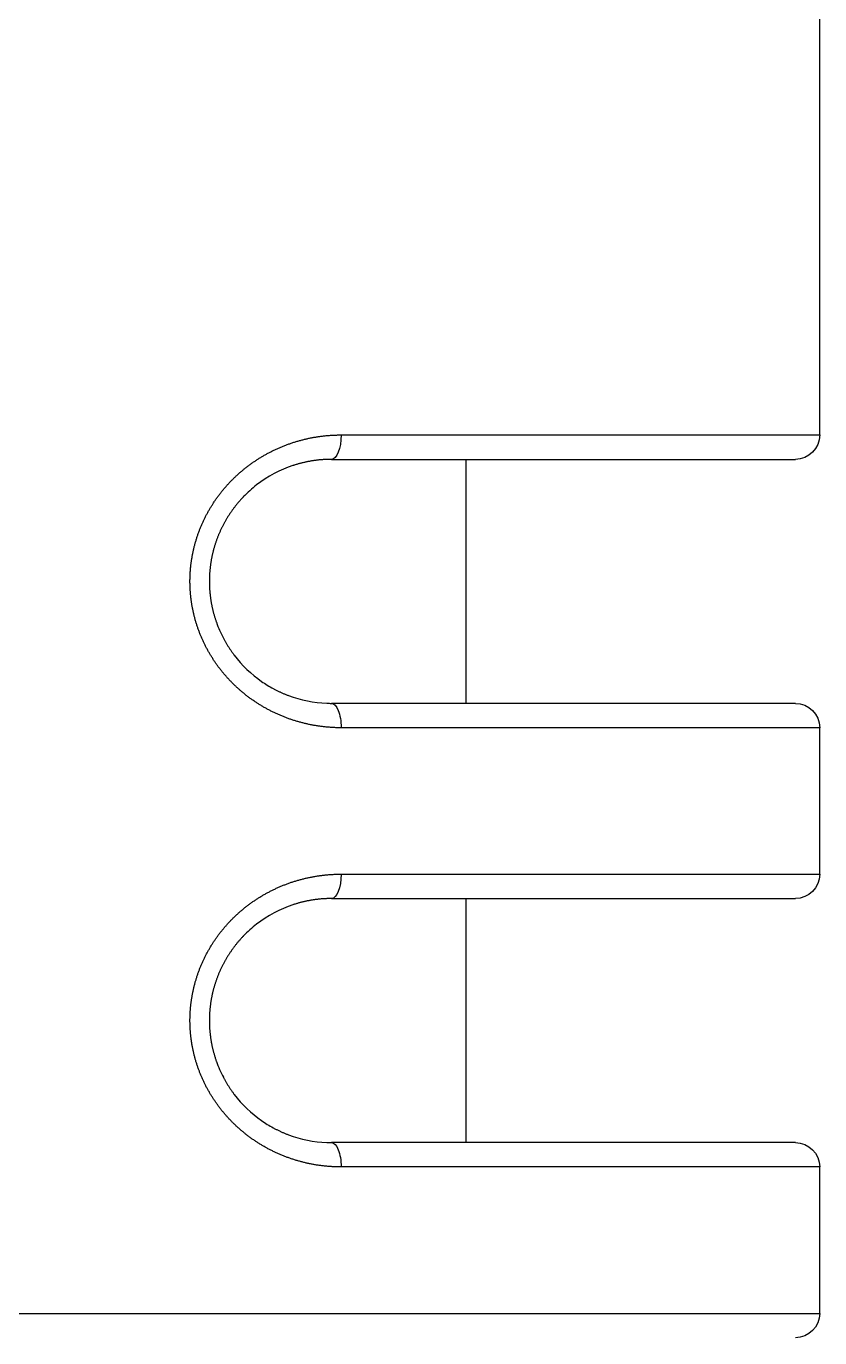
# Model space of a CAD drawing. Header units: millimetres. Extents: x 5401 to 6241, y 1473 to 2067.
# Drawn here: x 5991.4 to 5994.65, y 1831.74 to 1837.11 of the extents above; entities that cross this region are included whole.
import ezdxf

# ---------------------------------------------------------------- set-up
doc = ezdxf.new("R2010")
doc.units = ezdxf.units.MM

msp = doc.modelspace()

# ---------------------------------------------------------------- linework, layer by layer
at = {"extrusion": (0, 0, -1)}
for p, q in [((5994.6499, 1835.4368), (5994.6499, 1837.5368)), ((5992.6896, 1835.4368), (5994.6499, 1835.4368)), ((5992.6499, 1835.3368), (5994.5499, 1835.3368)), ((5993.1999, 1835.3368), (5993.1999, 1834.3368)), ((5994.5499, 1834.3368), (5992.6499, 1834.3368)), ((5994.6499, 1834.2368), (5992.6896, 1834.2368)), ((5994.6499, 1833.6368), (5994.6499, 1834.2368)), ((5992.6896, 1833.6368), (5994.6499, 1833.6368)), ((5992.6499, 1833.5368), (5994.5499, 1833.5368)), ((5993.1999, 1833.5368), (5993.1999, 1832.5368)), ((5994.5499, 1832.5368), (5992.6499, 1832.5368)), ((5994.6499, 1832.4368), (5992.6896, 1832.4368)), ((5994.6499, 1831.8368), (5994.6499, 1832.4368)), ((5988.1499, 1831.8368), (5994.6499, 1831.8368))]:
    msp.add_line(p, q, dxfattribs=at)
for centre, start, end in [((-5994.5499, 1835.4368), 180, 270), ((-5994.5499, 1834.2368), 90, 180), ((-5994.5499, 1833.6368), 180, 270), ((-5994.5499, 1832.4368), 90, 180), ((-5994.5499, 1831.8368), 180, 270)]:
    msp.add_arc(centre, 0.1, start, end, dxfattribs=at)
for centre, start_param, end_param in [((5992.6499, 1835.4368), 4.712391, 6.283186), ((5992.6499, 1834.2368), 3.141593, 4.71239), ((5992.6499, 1833.6368), 4.712391, 6.283186), ((5992.6499, 1832.4368), 3.141593, 4.71239)]:
    msp.add_ellipse(centre, major_axis=(0, -0.1), ratio=0.396825, start_param=start_param, end_param=end_param, dxfattribs=at)
for points in [[(5992.6896, 1834.2368), (5992.6872, 1834.2368), (5992.6823, 1834.2368), (5992.675, 1834.2369), (5992.6678, 1834.2371), (5992.6605, 1834.2374), (5992.6533, 1834.2378), (5992.646, 1834.2382), (5992.6388, 1834.2388), (5992.6316, 1834.2394), (5992.6244, 1834.2401), (5992.6173, 1834.2409), (5992.6101, 1834.2417), (5992.603, 1834.2427), (5992.5959, 1834.2437), (5992.5888, 1834.2448), (5992.5817, 1834.2459), (5992.5747, 1834.2472), (5992.5677, 1834.2485), (5992.5607, 1834.2499), (5992.5537, 1834.2514), (5992.5468, 1834.2529), (5992.5399, 1834.2546), (5992.533, 1834.2563), (5992.5261, 1834.2581), (5992.5193, 1834.2599), (5992.5125, 1834.2618), (5992.5057, 1834.2638), (5992.499, 1834.2659), (5992.4923, 1834.2681), (5992.4856, 1834.2703), (5992.479, 1834.2725), (5992.4724, 1834.2749), (5992.4659, 1834.2773), (5992.4594, 1834.2798), (5992.4529, 1834.2823), (5992.4465, 1834.285), (5992.44, 1834.2877), (5992.4336, 1834.2904), (5992.4273, 1834.2933), (5992.421, 1834.2962), (5992.4147, 1834.2992), (5992.4085, 1834.3022), (5992.4023, 1834.3053), (5992.3961, 1834.3085), (5992.39, 1834.3117), (5992.384, 1834.315), (5992.378, 1834.3183), (5992.372, 1834.3218), (5992.366, 1834.3252), (5992.3602, 1834.3288), (5992.3543, 1834.3324), (5992.3485, 1834.336), (5992.3428, 1834.3398), (5992.3371, 1834.3435), (5992.3314, 1834.3474), (5992.3258, 1834.3513), (5992.3203, 1834.3552), (5992.3148, 1834.3593), (5992.3093, 1834.3633), (5992.3039, 1834.3675), (5992.2985, 1834.3716), (5992.2933, 1834.3758), (5992.288, 1834.3801), (5992.2829, 1834.3844), (5992.2778, 1834.3888), (5992.2727, 1834.3932), (5992.2676, 1834.3977), (5992.2627, 1834.4023), (5992.2577, 1834.4069), (5992.2528, 1834.4115), (5992.248, 1834.4162), (5992.2433, 1834.421), (5992.2386, 1834.4258), (5992.2339, 1834.4306), (5992.2293, 1834.4355), (5992.2248, 1834.4405), (5992.2203, 1834.4454), (5992.2159, 1834.4505), (5992.2115, 1834.4556), (5992.2072, 1834.4607), (5992.203, 1834.4659), (5992.1988, 1834.4711), (5992.1947, 1834.4764), (5992.1906, 1834.4817), (5992.1866, 1834.487), (5992.1826, 1834.4924), (5992.1788, 1834.4978), (5992.175, 1834.5033), (5992.1712, 1834.5088), (5992.1675, 1834.5143), (5992.1639, 1834.5199), (5992.1603, 1834.5255), (5992.1569, 1834.5312), (5992.1534, 1834.5368), (5992.1501, 1834.5425), (5992.1468, 1834.5483), (5992.1436, 1834.554), (5992.1404, 1834.5599), (5992.1373, 1834.5657), (5992.1343, 1834.5716), (5992.1313, 1834.5775), (5992.1284, 1834.5834), (5992.1256, 1834.5894), (5992.1228, 1834.5954), (5992.1202, 1834.6014), (5992.1175, 1834.6074), (5992.115, 1834.6135), (5992.1125, 1834.6196), (5992.1101, 1834.6257), (5992.1077, 1834.6319), (5992.1055, 1834.6381), (5992.1033, 1834.6443), (5992.1011, 1834.6505), (5992.0991, 1834.6567), (5992.0971, 1834.663), (5992.0951, 1834.6693), (5992.0933, 1834.6756), (5992.0915, 1834.6819), (5992.0898, 1834.6882), (5992.0882, 1834.6946), (5992.0866, 1834.7009), (5992.0851, 1834.7073), (5992.0837, 1834.7137), (5992.0824, 1834.7201), (5992.0811, 1834.7265), (5992.0799, 1834.733), (5992.0787, 1834.7394), (5992.0777, 1834.7459), (5992.0767, 1834.7523), (5992.0758, 1834.7588), (5992.0749, 1834.7653), (5992.0742, 1834.7718), (5992.0735, 1834.7783), (5992.0729, 1834.7848), (5992.0723, 1834.7913), (5992.0718, 1834.7978), (5992.0714, 1834.8044), (5992.0711, 1834.8109), (5992.0709, 1834.8174), (5992.0707, 1834.8239), (5992.0706, 1834.8304), (5992.0705, 1834.837), (5992.0706, 1834.8435), (5992.0707, 1834.8501), (5992.0709, 1834.8566), (5992.0711, 1834.8632), (5992.0715, 1834.8697), (5992.0719, 1834.8762), (5992.0724, 1834.8827), (5992.0729, 1834.8893), (5992.0735, 1834.8958), (5992.0742, 1834.9023), (5992.075, 1834.9087), (5992.0758, 1834.9151), (5992.0767, 1834.9215), (5992.0777, 1834.9278), (5992.0788, 1834.9343), (5992.0799, 1834.9407), (5992.0811, 1834.9471), (5992.0824, 1834.9535), (5992.0837, 1834.9599), (5992.0851, 1834.9663), (5992.0866, 1834.9726), (5992.0882, 1834.979), (5992.0898, 1834.9854), (5992.0915, 1834.9917), (5992.0933, 1834.998), (5992.0952, 1835.0043), (5992.0971, 1835.0106), (5992.0991, 1835.0169), (5992.1012, 1835.0231), (5992.1033, 1835.0294), (5992.1055, 1835.0356), (5992.1078, 1835.0418), (5992.1101, 1835.0479), (5992.1126, 1835.054), (5992.115, 1835.0601), (5992.1176, 1835.0662), (5992.1202, 1835.0723), (5992.1229, 1835.0783), (5992.1256, 1835.0842), (5992.1285, 1835.0902), (5992.1313, 1835.0961), (5992.1343, 1835.102), (5992.1373, 1835.1079), (5992.1404, 1835.1137), (5992.1436, 1835.1195), (5992.1468, 1835.1253), (5992.1501, 1835.131), (5992.1534, 1835.1367), (5992.1569, 1835.1424), (5992.1604, 1835.1481), (5992.1639, 1835.1537), (5992.1675, 1835.1592), (5992.1712, 1835.1648), (5992.175, 1835.1703), (5992.1788, 1835.1757), (5992.1827, 1835.1812), (5992.1866, 1835.1865), (5992.1906, 1835.1919), (5992.1947, 1835.1972), (5992.1988, 1835.2024), (5992.203, 1835.2077), (5992.2072, 1835.2128), (5992.2115, 1835.218), (5992.2159, 1835.223), (5992.2203, 1835.2281), (5992.2247, 1835.233), (5992.2293, 1835.238), (5992.2339, 1835.2429), (5992.2385, 1835.2477), (5992.2432, 1835.2525), (5992.2479, 1835.2572), (5992.2527, 1835.2618), (5992.2575, 1835.2665), (5992.2624, 1835.271), (5992.2674, 1835.2756), (5992.2724, 1835.2801), (5992.2775, 1835.2845), (5992.2827, 1835.2889), (5992.2879, 1835.2933), (5992.2931, 1835.2976), (5992.2984, 1835.3018), (5992.3038, 1835.306), (5992.3092, 1835.3101), (5992.3147, 1835.3142), (5992.3202, 1835.3182), (5992.3257, 1835.3222), (5992.3313, 1835.3261), (5992.337, 1835.3299), (5992.3427, 1835.3337), (5992.3484, 1835.3374), (5992.3542, 1835.3411), (5992.3601, 1835.3447), (5992.3659, 1835.3483), (5992.3719, 1835.3517), (5992.3778, 1835.3552), (5992.3839, 1835.3585), (5992.3899, 1835.3618), (5992.396, 1835.365), (5992.4022, 1835.3682), (5992.4084, 1835.3713), (5992.4146, 1835.3743), (5992.4208, 1835.3773), (5992.4271, 1835.3802), (5992.4335, 1835.383), (5992.4399, 1835.3858), (5992.4463, 1835.3885), (5992.4528, 1835.3911), (5992.4593, 1835.3937), (5992.4658, 1835.3962), (5992.4724, 1835.3986), (5992.479, 1835.401), (5992.4856, 1835.4033), (5992.4923, 1835.4055), (5992.499, 1835.4076), (5992.5058, 1835.4097), (5992.5125, 1835.4117), (5992.5193, 1835.4136), (5992.5262, 1835.4155), (5992.533, 1835.4173), (5992.5399, 1835.419), (5992.5468, 1835.4206), (5992.5538, 1835.4222), (5992.5607, 1835.4236), (5992.5677, 1835.425), (5992.5747, 1835.4264), (5992.5818, 1835.4276), (5992.5889, 1835.4288), (5992.5959, 1835.4299), (5992.603, 1835.4309), (5992.6102, 1835.4318), (5992.6173, 1835.4327), (5992.6245, 1835.4335), (5992.6317, 1835.4342), (5992.6389, 1835.4348), (5992.6461, 1835.4353), (5992.6533, 1835.4358), (5992.6605, 1835.4361), (5992.6678, 1835.4364), (5992.675, 1835.4366), (5992.6823, 1835.4367), (5992.6872, 1835.4368), (5992.6896, 1835.4368)], [(5992.1789, 1834.6689), (5992.1869, 1834.6467), (5992.1964, 1834.625), (5992.2073, 1834.6042)], [(5992.6896, 1832.4368), (5992.6872, 1832.4368), (5992.6823, 1832.4368), (5992.675, 1832.4369), (5992.6678, 1832.4371), (5992.6605, 1832.4374), (5992.6533, 1832.4378), (5992.646, 1832.4382), (5992.6388, 1832.4388), (5992.6316, 1832.4394), (5992.6244, 1832.4401), (5992.6173, 1832.4409), (5992.6101, 1832.4417), (5992.603, 1832.4427), (5992.5959, 1832.4437), (5992.5888, 1832.4448), (5992.5817, 1832.4459), (5992.5747, 1832.4472), (5992.5677, 1832.4485), (5992.5607, 1832.4499), (5992.5537, 1832.4514), (5992.5468, 1832.4529), (5992.5399, 1832.4546), (5992.533, 1832.4563), (5992.5261, 1832.4581), (5992.5193, 1832.4599), (5992.5125, 1832.4618), (5992.5057, 1832.4638), (5992.499, 1832.4659), (5992.4923, 1832.4681), (5992.4856, 1832.4703), (5992.479, 1832.4725), (5992.4724, 1832.4749), (5992.4659, 1832.4773), (5992.4594, 1832.4798), (5992.4529, 1832.4823), (5992.4465, 1832.485), (5992.44, 1832.4877), (5992.4336, 1832.4904), (5992.4273, 1832.4933), (5992.421, 1832.4962), (5992.4147, 1832.4992), (5992.4085, 1832.5022), (5992.4023, 1832.5053), (5992.3961, 1832.5085), (5992.39, 1832.5117), (5992.384, 1832.515), (5992.378, 1832.5183), (5992.372, 1832.5218), (5992.366, 1832.5252), (5992.3602, 1832.5288), (5992.3543, 1832.5324), (5992.3485, 1832.536), (5992.3428, 1832.5398), (5992.3371, 1832.5435), (5992.3314, 1832.5474), (5992.3258, 1832.5513), (5992.3203, 1832.5552), (5992.3148, 1832.5593), (5992.3093, 1832.5633), (5992.3039, 1832.5675), (5992.2985, 1832.5716), (5992.2933, 1832.5758), (5992.288, 1832.5801), (5992.2829, 1832.5844), (5992.2778, 1832.5888), (5992.2727, 1832.5932), (5992.2676, 1832.5977), (5992.2627, 1832.6023), (5992.2577, 1832.6069), (5992.2528, 1832.6115), (5992.248, 1832.6162), (5992.2433, 1832.621), (5992.2386, 1832.6258), (5992.2339, 1832.6306), (5992.2293, 1832.6355), (5992.2248, 1832.6405), (5992.2203, 1832.6454), (5992.2159, 1832.6505), (5992.2115, 1832.6556), (5992.2072, 1832.6607), (5992.203, 1832.6659), (5992.1988, 1832.6711), (5992.1947, 1832.6764), (5992.1906, 1832.6817), (5992.1866, 1832.687), (5992.1826, 1832.6924), (5992.1788, 1832.6978), (5992.175, 1832.7033), (5992.1712, 1832.7088), (5992.1675, 1832.7143), (5992.1639, 1832.7199), (5992.1603, 1832.7255), (5992.1569, 1832.7312), (5992.1534, 1832.7368), (5992.1501, 1832.7425), (5992.1468, 1832.7483), (5992.1436, 1832.754), (5992.1404, 1832.7599), (5992.1373, 1832.7657), (5992.1343, 1832.7716), (5992.1313, 1832.7775), (5992.1284, 1832.7834), (5992.1256, 1832.7894), (5992.1228, 1832.7954), (5992.1202, 1832.8014), (5992.1175, 1832.8074), (5992.115, 1832.8135), (5992.1125, 1832.8196), (5992.1101, 1832.8257), (5992.1077, 1832.8319), (5992.1055, 1832.8381), (5992.1033, 1832.8443), (5992.1011, 1832.8505), (5992.0991, 1832.8567), (5992.0971, 1832.863), (5992.0951, 1832.8693), (5992.0933, 1832.8756), (5992.0915, 1832.8819), (5992.0898, 1832.8882), (5992.0882, 1832.8946), (5992.0866, 1832.9009), (5992.0851, 1832.9073), (5992.0837, 1832.9137), (5992.0824, 1832.9201), (5992.0811, 1832.9265), (5992.0799, 1832.933), (5992.0787, 1832.9394), (5992.0777, 1832.9459), (5992.0767, 1832.9523), (5992.0758, 1832.9588), (5992.0749, 1832.9653), (5992.0742, 1832.9718), (5992.0735, 1832.9783), (5992.0729, 1832.9848), (5992.0723, 1832.9913), (5992.0718, 1832.9978), (5992.0714, 1833.0044), (5992.0711, 1833.0109), (5992.0709, 1833.0174), (5992.0707, 1833.0239), (5992.0706, 1833.0304), (5992.0705, 1833.037), (5992.0706, 1833.0435), (5992.0707, 1833.0501), (5992.0709, 1833.0566), (5992.0711, 1833.0632), (5992.0715, 1833.0697), (5992.0719, 1833.0762), (5992.0724, 1833.0827), (5992.0729, 1833.0893), (5992.0735, 1833.0958), (5992.0742, 1833.1023), (5992.075, 1833.1087), (5992.0758, 1833.1151), (5992.0767, 1833.1215), (5992.0777, 1833.1278), (5992.0788, 1833.1343), (5992.0799, 1833.1407), (5992.0811, 1833.1471), (5992.0824, 1833.1535), (5992.0837, 1833.1599), (5992.0851, 1833.1663), (5992.0866, 1833.1726), (5992.0882, 1833.179), (5992.0898, 1833.1854), (5992.0915, 1833.1917), (5992.0933, 1833.198), (5992.0952, 1833.2043), (5992.0971, 1833.2106), (5992.0991, 1833.2169), (5992.1012, 1833.2231), (5992.1033, 1833.2294), (5992.1055, 1833.2356), (5992.1078, 1833.2418), (5992.1101, 1833.2479), (5992.1126, 1833.254), (5992.115, 1833.2601), (5992.1176, 1833.2662), (5992.1202, 1833.2723), (5992.1229, 1833.2783), (5992.1256, 1833.2842), (5992.1285, 1833.2902), (5992.1313, 1833.2961), (5992.1343, 1833.302), (5992.1373, 1833.3079), (5992.1404, 1833.3137), (5992.1436, 1833.3195), (5992.1468, 1833.3253), (5992.1501, 1833.331), (5992.1534, 1833.3367), (5992.1569, 1833.3424), (5992.1604, 1833.3481), (5992.1639, 1833.3537), (5992.1675, 1833.3592), (5992.1712, 1833.3648), (5992.175, 1833.3703), (5992.1788, 1833.3757), (5992.1827, 1833.3812), (5992.1866, 1833.3865), (5992.1906, 1833.3919), (5992.1947, 1833.3972), (5992.1988, 1833.4024), (5992.203, 1833.4077), (5992.2072, 1833.4128), (5992.2115, 1833.418), (5992.2159, 1833.423), (5992.2203, 1833.4281), (5992.2247, 1833.433), (5992.2293, 1833.438), (5992.2339, 1833.4429), (5992.2385, 1833.4477), (5992.2432, 1833.4525), (5992.2479, 1833.4572), (5992.2527, 1833.4618), (5992.2575, 1833.4665), (5992.2624, 1833.471), (5992.2674, 1833.4756), (5992.2724, 1833.4801), (5992.2775, 1833.4845), (5992.2827, 1833.4889), (5992.2879, 1833.4933), (5992.2931, 1833.4976), (5992.2984, 1833.5018), (5992.3038, 1833.506), (5992.3092, 1833.5101), (5992.3147, 1833.5142), (5992.3202, 1833.5182), (5992.3257, 1833.5222), (5992.3313, 1833.5261), (5992.337, 1833.5299), (5992.3427, 1833.5337), (5992.3484, 1833.5374), (5992.3542, 1833.5411), (5992.3601, 1833.5447), (5992.3659, 1833.5483), (5992.3719, 1833.5517), (5992.3778, 1833.5552), (5992.3839, 1833.5585), (5992.3899, 1833.5618), (5992.396, 1833.565), (5992.4022, 1833.5682), (5992.4084, 1833.5713), (5992.4146, 1833.5743), (5992.4208, 1833.5773), (5992.4271, 1833.5802), (5992.4335, 1833.583), (5992.4399, 1833.5858), (5992.4463, 1833.5885), (5992.4528, 1833.5911), (5992.4593, 1833.5937), (5992.4658, 1833.5962), (5992.4724, 1833.5986), (5992.479, 1833.601), (5992.4856, 1833.6033), (5992.4923, 1833.6055), (5992.499, 1833.6076), (5992.5058, 1833.6097), (5992.5125, 1833.6117), (5992.5193, 1833.6136), (5992.5262, 1833.6155), (5992.533, 1833.6173), (5992.5399, 1833.619), (5992.5468, 1833.6206), (5992.5538, 1833.6222), (5992.5607, 1833.6236), (5992.5677, 1833.625), (5992.5747, 1833.6264), (5992.5818, 1833.6276), (5992.5889, 1833.6288), (5992.5959, 1833.6299), (5992.603, 1833.6309), (5992.6102, 1833.6318), (5992.6173, 1833.6327), (5992.6245, 1833.6335), (5992.6317, 1833.6342), (5992.6389, 1833.6348), (5992.6461, 1833.6353), (5992.6533, 1833.6358), (5992.6605, 1833.6361), (5992.6678, 1833.6364), (5992.675, 1833.6366), (5992.6823, 1833.6367), (5992.6872, 1833.6368), (5992.6896, 1833.6368)], [(5992.1789, 1832.8689), (5992.1869, 1832.8467), (5992.1964, 1832.825), (5992.2073, 1832.8042)]]:
    msp.add_open_spline(points, degree=3)
for points, knots in [([(5992.4922, 1835.3112), (5992.44, 1835.2939), (5992.3887, 1835.267), (5992.3242, 1835.2169), (5992.3059, 1835.2005), (5992.2888, 1835.1826)], [0, 0, 0, 0, 0.01782171, 0.01782171, 0.02540378, 0.02540378, 0.02540378, 0.02540378]), ([(5992.6499, 1835.3368), (5992.6479, 1835.3368), (5992.6438, 1835.3367), (5992.6377, 1835.3366), (5992.6316, 1835.3364), (5992.6255, 1835.3362), (5992.6194, 1835.3359), (5992.6134, 1835.3354), (5992.6073, 1835.335), (5992.6013, 1835.3344), (5992.5953, 1835.3338), (5992.5893, 1835.3331), (5992.5833, 1835.3323), (5992.5774, 1835.3315), (5992.5715, 1835.3306), (5992.5655, 1835.3296), (5992.5596, 1835.3286), (5992.5538, 1835.3275), (5992.5479, 1835.3263), (5992.5421, 1835.325), (5992.5363, 1835.3237), (5992.5305, 1835.3223), (5992.5248, 1835.3209), (5992.519, 1835.3194), (5992.5133, 1835.3178), (5992.5077, 1835.3161), (5992.502, 1835.3144), (5992.4969, 1835.3128), (5992.4936, 1835.3117), (5992.4922, 1835.3112)], [0.00000004, 0.00000004, 0.00000004, 0.00000004, 0.0037037, 0.00740741, 0.01111111, 0.01481481, 0.01851852, 0.02222222, 0.02592593, 0.02962963, 0.03333333, 0.03703704, 0.04074074, 0.04444444, 0.04814815, 0.05185185, 0.05555556, 0.05925926, 0.06296296, 0.06666667, 0.07037037, 0.07407407, 0.07777778, 0.08148148, 0.08518519, 0.08888889, 0.09259259, 0.0962963, 0.09907109, 0.09907109, 0.09907109, 0.09907109]), ([(5992.2888, 1835.1826), (5992.2885, 1835.1822), (5992.2868, 1835.1805), (5992.2837, 1835.1773), (5992.2799, 1835.173), (5992.276, 1835.1688), (5992.2722, 1835.1645), (5992.2685, 1835.1601), (5992.2648, 1835.1557), (5992.2612, 1835.1513), (5992.2576, 1835.1468), (5992.2541, 1835.1422), (5992.2506, 1835.1377), (5992.2471, 1835.1331), (5992.2438, 1835.1284), (5992.2404, 1835.1237), (5992.2372, 1835.119), (5992.2339, 1835.1142), (5992.2308, 1835.1094), (5992.2277, 1835.1046), (5992.2246, 1835.0997), (5992.2216, 1835.0948), (5992.2187, 1835.0899), (5992.2158, 1835.0849), (5992.213, 1835.0799), (5992.2102, 1835.0748), (5992.2075, 1835.0698), (5992.2048, 1835.0646), (5992.2023, 1835.0595), (5992.1997, 1835.0543), (5992.1972, 1835.0491), (5992.1948, 1835.0439), (5992.1925, 1835.0387), (5992.1902, 1835.0334), (5992.1879, 1835.0281), (5992.1858, 1835.0227), (5992.1837, 1835.0174), (5992.1816, 1835.012), (5992.1796, 1835.0066), (5992.1777, 1835.0011), (5992.1758, 1834.9957), (5992.174, 1834.9902), (5992.1723, 1834.9847), (5992.1706, 1834.9792), (5992.169, 1834.9736), (5992.1674, 1834.9681), (5992.166, 1834.9625), (5992.1645, 1834.9569), (5992.1632, 1834.9513), (5992.1619, 1834.9456), (5992.1607, 1834.94), (5992.1595, 1834.9344), (5992.1584, 1834.9287), (5992.1574, 1834.923), (5992.1564, 1834.9173), (5992.1555, 1834.9116), (5992.1547, 1834.9059), (5992.1539, 1834.9002), (5992.1532, 1834.8945), (5992.1526, 1834.8887), (5992.152, 1834.883), (5992.1515, 1834.8772), (5992.1511, 1834.8714), (5992.1507, 1834.8657), (5992.1504, 1834.8599), (5992.1502, 1834.8541), (5992.15, 1834.8483), (5992.1499, 1834.8425), (5992.1499, 1834.8368), (5992.1499, 1834.831), (5992.15, 1834.8252), (5992.1502, 1834.8194), (5992.1504, 1834.8136), (5992.1507, 1834.8079), (5992.1511, 1834.8021), (5992.1515, 1834.7964), (5992.152, 1834.7906), (5992.1526, 1834.7848), (5992.1532, 1834.7791), (5992.1539, 1834.7734), (5992.1547, 1834.7676), (5992.1555, 1834.7619), (5992.1564, 1834.7562), (5992.1574, 1834.7505), (5992.1584, 1834.7448), (5992.1595, 1834.7391), (5992.1607, 1834.7335), (5992.1619, 1834.7278), (5992.1632, 1834.7222), (5992.1646, 1834.7166), (5992.166, 1834.711), (5992.1675, 1834.7054), (5992.169, 1834.6999), (5992.1706, 1834.6943), (5992.1723, 1834.6888), (5992.174, 1834.6833), (5992.1758, 1834.6778), (5992.1775, 1834.673), (5992.1785, 1834.6701), (5992.1789, 1834.6689)], [0.2544821, 0.2544821, 0.2544821, 0.2544821, 0.2555556, 0.2592593, 0.262963, 0.2666667, 0.2703704, 0.2740741, 0.2777778, 0.2814815, 0.2851852, 0.2888889, 0.2925926, 0.2962963, 0.3, 0.3037037, 0.3074074, 0.3111111, 0.3148148, 0.3185185, 0.3222222, 0.3259259, 0.3296296, 0.3333333, 0.337037, 0.3407407, 0.3444444, 0.3481481, 0.3518519, 0.3555556, 0.3592593, 0.362963, 0.3666667, 0.3703704, 0.3740741, 0.3777778, 0.3814815, 0.3851852, 0.3888889, 0.3925926, 0.3962963, 0.4, 0.4037037, 0.4074074, 0.4111111, 0.4148148, 0.4185185, 0.4222222, 0.4259259, 0.4296296, 0.4333333, 0.437037, 0.4407407, 0.4444444, 0.4481481, 0.4518519, 0.4555556, 0.4592593, 0.462963, 0.4666667, 0.4703704, 0.4740741, 0.4777778, 0.4814815, 0.4851852, 0.4888889, 0.4925926, 0.4962963, 0.5, 0.5037037, 0.5074074, 0.5111111, 0.5148148, 0.5185185, 0.5222222, 0.5259259, 0.5296296, 0.5333333, 0.537037, 0.5407407, 0.5444444, 0.5481481, 0.5518519, 0.5555556, 0.5592593, 0.562963, 0.5666667, 0.5703704, 0.5740741, 0.5777778, 0.5814815, 0.5851852, 0.5888889, 0.5925926, 0.5962963, 0.6, 0.6037037, 0.6074074, 0.6097245, 0.6097245, 0.6097245, 0.6097245]), ([(5992.2073, 1834.6042), (5992.2074, 1834.604), (5992.2084, 1834.6022), (5992.2103, 1834.5986), (5992.213, 1834.5936), (5992.2159, 1834.5886), (5992.2187, 1834.5836), (5992.2217, 1834.5787), (5992.2247, 1834.5738), (5992.2277, 1834.5689), (5992.2308, 1834.564), (5992.234, 1834.5592), (5992.2372, 1834.5545), (5992.2405, 1834.5498), (5992.2438, 1834.5451), (5992.2472, 1834.5404), (5992.2499, 1834.5368), (5992.2514, 1834.5348), (5992.2518, 1834.5343)], [0.6552188, 0.6552188, 0.6552188, 0.6552188, 0.65555556, 0.65925926, 0.66296296, 0.66666667, 0.67037037, 0.67407407, 0.67777778, 0.68148148, 0.68518519, 0.68888889, 0.69259259, 0.6962963, 0.7, 0.7037037, 0.70740741, 0.70860789, 0.70860789, 0.70860789, 0.70860789]), ([(5992.2518, 1834.5343), (5992.2834, 1834.4927), (5992.3218, 1834.4561), (5992.3791, 1834.416), (5992.3952, 1834.4061), (5992.4116, 1834.3972)], [0, 0, 0, 0, 0.01594859, 0.01594859, 0.02187023, 0.02187023, 0.02187023, 0.02187023]), ([(5992.4116, 1834.3972), (5992.413, 1834.3965), (5992.4161, 1834.3948), (5992.4209, 1834.3923), (5992.4261, 1834.3896), (5992.4313, 1834.3871), (5992.4366, 1834.3846), (5992.4419, 1834.3821), (5992.4472, 1834.3797), (5992.4525, 1834.3774), (5992.4579, 1834.3751), (5992.4633, 1834.3729), (5992.4685, 1834.3708), (5992.4718, 1834.3696), (5992.4734, 1834.369)], [0.84513141, 0.84513141, 0.84513141, 0.84513141, 0.84814815, 0.85185185, 0.85555556, 0.85925926, 0.86296296, 0.86666667, 0.87037037, 0.87407407, 0.87777778, 0.88148148, 0.88518519, 0.88832638, 0.88832638, 0.88832638, 0.88832638]), ([(5992.4734, 1834.369), (5992.5245, 1834.3497), (5992.5783, 1834.3392), (5992.6371, 1834.3369), (5992.6435, 1834.3368), (5992.6499, 1834.3368)], [0, 0, 0, 0, 0.01761695, 0.01761695, 0.01978448, 0.01978448, 0.01978448, 0.01978448]), ([(5992.6499, 1833.5368), (5992.6479, 1833.5368), (5992.6438, 1833.5367), (5992.6377, 1833.5366), (5992.6316, 1833.5364), (5992.6255, 1833.5362), (5992.6194, 1833.5359), (5992.6134, 1833.5354), (5992.6073, 1833.535), (5992.6013, 1833.5344), (5992.5953, 1833.5338), (5992.5893, 1833.5331), (5992.5833, 1833.5323), (5992.5774, 1833.5315), (5992.5715, 1833.5306), (5992.5655, 1833.5296), (5992.5596, 1833.5286), (5992.5538, 1833.5275), (5992.5479, 1833.5263), (5992.5421, 1833.525), (5992.5363, 1833.5237), (5992.5305, 1833.5223), (5992.5248, 1833.5209), (5992.519, 1833.5194), (5992.5133, 1833.5178), (5992.5077, 1833.5161), (5992.502, 1833.5144), (5992.4969, 1833.5128), (5992.4936, 1833.5117), (5992.4922, 1833.5112)], [0.00000004, 0.00000004, 0.00000004, 0.00000004, 0.0037037, 0.00740741, 0.01111111, 0.01481481, 0.01851852, 0.02222222, 0.02592593, 0.02962963, 0.03333333, 0.03703704, 0.04074074, 0.04444444, 0.04814815, 0.05185185, 0.05555556, 0.05925926, 0.06296296, 0.06666667, 0.07037037, 0.07407407, 0.07777778, 0.08148148, 0.08518519, 0.08888889, 0.09259259, 0.0962963, 0.0990711, 0.0990711, 0.0990711, 0.0990711]), ([(5992.4922, 1833.5112), (5992.44, 1833.4939), (5992.3887, 1833.467), (5992.3242, 1833.4169), (5992.3059, 1833.4005), (5992.2888, 1833.3826)], [0, 0, 0, 0, 0.01782171, 0.01782171, 0.02540378, 0.02540378, 0.02540378, 0.02540378]), ([(5992.2888, 1833.3826), (5992.2885, 1833.3822), (5992.2868, 1833.3805), (5992.2837, 1833.3773), (5992.2799, 1833.373), (5992.276, 1833.3688), (5992.2722, 1833.3645), (5992.2685, 1833.3601), (5992.2648, 1833.3557), (5992.2612, 1833.3513), (5992.2576, 1833.3468), (5992.2541, 1833.3422), (5992.2506, 1833.3377), (5992.2471, 1833.3331), (5992.2438, 1833.3284), (5992.2404, 1833.3237), (5992.2372, 1833.319), (5992.2339, 1833.3142), (5992.2308, 1833.3094), (5992.2277, 1833.3046), (5992.2246, 1833.2997), (5992.2216, 1833.2948), (5992.2187, 1833.2899), (5992.2158, 1833.2849), (5992.213, 1833.2799), (5992.2102, 1833.2748), (5992.2075, 1833.2698), (5992.2048, 1833.2646), (5992.2023, 1833.2595), (5992.1997, 1833.2543), (5992.1972, 1833.2491), (5992.1948, 1833.2439), (5992.1925, 1833.2387), (5992.1902, 1833.2334), (5992.1879, 1833.2281), (5992.1858, 1833.2227), (5992.1837, 1833.2174), (5992.1816, 1833.212), (5992.1796, 1833.2066), (5992.1777, 1833.2011), (5992.1758, 1833.1957), (5992.174, 1833.1902), (5992.1723, 1833.1847), (5992.1706, 1833.1792), (5992.169, 1833.1736), (5992.1674, 1833.1681), (5992.166, 1833.1625), (5992.1645, 1833.1569), (5992.1632, 1833.1513), (5992.1619, 1833.1456), (5992.1607, 1833.14), (5992.1595, 1833.1344), (5992.1584, 1833.1287), (5992.1574, 1833.123), (5992.1564, 1833.1173), (5992.1555, 1833.1116), (5992.1547, 1833.1059), (5992.1539, 1833.1002), (5992.1532, 1833.0945), (5992.1526, 1833.0887), (5992.152, 1833.083), (5992.1515, 1833.0772), (5992.1511, 1833.0714), (5992.1507, 1833.0657), (5992.1504, 1833.0599), (5992.1502, 1833.0541), (5992.15, 1833.0483), (5992.1499, 1833.0425), (5992.1499, 1833.0368), (5992.1499, 1833.031), (5992.15, 1833.0252), (5992.1502, 1833.0194), (5992.1504, 1833.0136), (5992.1507, 1833.0079), (5992.1511, 1833.0021), (5992.1515, 1832.9964), (5992.152, 1832.9906), (5992.1526, 1832.9848), (5992.1532, 1832.9791), (5992.1539, 1832.9734), (5992.1547, 1832.9676), (5992.1555, 1832.9619), (5992.1564, 1832.9562), (5992.1574, 1832.9505), (5992.1584, 1832.9448), (5992.1595, 1832.9391), (5992.1607, 1832.9335), (5992.1619, 1832.9278), (5992.1632, 1832.9222), (5992.1646, 1832.9166), (5992.166, 1832.911), (5992.1675, 1832.9054), (5992.169, 1832.8999), (5992.1706, 1832.8943), (5992.1723, 1832.8888), (5992.174, 1832.8833), (5992.1758, 1832.8778), (5992.1775, 1832.873), (5992.1785, 1832.8701), (5992.1789, 1832.8689)], [0.2544821, 0.2544821, 0.2544821, 0.2544821, 0.2555556, 0.2592593, 0.262963, 0.2666667, 0.2703704, 0.2740741, 0.2777778, 0.2814815, 0.2851852, 0.2888889, 0.2925926, 0.2962963, 0.3, 0.3037037, 0.3074074, 0.3111111, 0.3148148, 0.3185185, 0.3222222, 0.3259259, 0.3296296, 0.3333333, 0.337037, 0.3407407, 0.3444444, 0.3481481, 0.3518519, 0.3555556, 0.3592593, 0.362963, 0.3666667, 0.3703704, 0.3740741, 0.3777778, 0.3814815, 0.3851852, 0.3888889, 0.3925926, 0.3962963, 0.4, 0.4037037, 0.4074074, 0.4111111, 0.4148148, 0.4185185, 0.4222222, 0.4259259, 0.4296296, 0.4333333, 0.437037, 0.4407407, 0.4444444, 0.4481481, 0.4518519, 0.4555556, 0.4592593, 0.462963, 0.4666667, 0.4703704, 0.4740741, 0.4777778, 0.4814815, 0.4851852, 0.4888889, 0.4925926, 0.4962963, 0.5, 0.5037037, 0.5074074, 0.5111111, 0.5148148, 0.5185185, 0.5222222, 0.5259259, 0.5296296, 0.5333333, 0.537037, 0.5407407, 0.5444444, 0.5481481, 0.5518519, 0.5555556, 0.5592593, 0.562963, 0.5666667, 0.5703704, 0.5740741, 0.5777778, 0.5814815, 0.5851852, 0.5888889, 0.5925926, 0.5962963, 0.6, 0.6037037, 0.6074074, 0.6097245, 0.6097245, 0.6097245, 0.6097245]), ([(5992.2073, 1832.8042), (5992.2074, 1832.804), (5992.2084, 1832.8022), (5992.2103, 1832.7986), (5992.213, 1832.7936), (5992.2159, 1832.7886), (5992.2187, 1832.7836), (5992.2217, 1832.7787), (5992.2247, 1832.7738), (5992.2277, 1832.7689), (5992.2308, 1832.764), (5992.234, 1832.7592), (5992.2372, 1832.7545), (5992.2405, 1832.7498), (5992.2438, 1832.7451), (5992.2472, 1832.7404), (5992.2499, 1832.7368), (5992.2514, 1832.7348), (5992.2518, 1832.7343)], [0.6552188, 0.6552188, 0.6552188, 0.6552188, 0.65555556, 0.65925926, 0.66296296, 0.66666667, 0.67037037, 0.67407407, 0.67777778, 0.68148148, 0.68518519, 0.68888889, 0.69259259, 0.6962963, 0.7, 0.7037037, 0.70740741, 0.70860789, 0.70860789, 0.70860789, 0.70860789]), ([(5992.2518, 1832.7343), (5992.2834, 1832.6927), (5992.3218, 1832.6561), (5992.3791, 1832.616), (5992.3952, 1832.6061), (5992.4116, 1832.5972)], [0, 0, 0, 0, 0.01594859, 0.01594859, 0.02187023, 0.02187023, 0.02187023, 0.02187023]), ([(5992.4116, 1832.5972), (5992.413, 1832.5965), (5992.4161, 1832.5948), (5992.4209, 1832.5923), (5992.4261, 1832.5896), (5992.4313, 1832.5871), (5992.4366, 1832.5846), (5992.4419, 1832.5821), (5992.4472, 1832.5797), (5992.4525, 1832.5774), (5992.4579, 1832.5751), (5992.4633, 1832.5729), (5992.4685, 1832.5708), (5992.4718, 1832.5696), (5992.4734, 1832.569)], [0.8451314, 0.8451314, 0.8451314, 0.8451314, 0.84814815, 0.85185185, 0.85555556, 0.85925926, 0.86296296, 0.86666667, 0.87037037, 0.87407407, 0.87777778, 0.88148148, 0.88518519, 0.88832638, 0.88832638, 0.88832638, 0.88832638]), ([(5992.4734, 1832.569), (5992.5245, 1832.5497), (5992.5783, 1832.5392), (5992.6371, 1832.5369), (5992.6435, 1832.5368), (5992.6499, 1832.5368)], [0, 0, 0, 0, 0.01761695, 0.01761695, 0.01978448, 0.01978448, 0.01978448, 0.01978448])]:
    msp.add_open_spline(points, degree=3, knots=knots)

doc.saveas('drawing.dxf')
